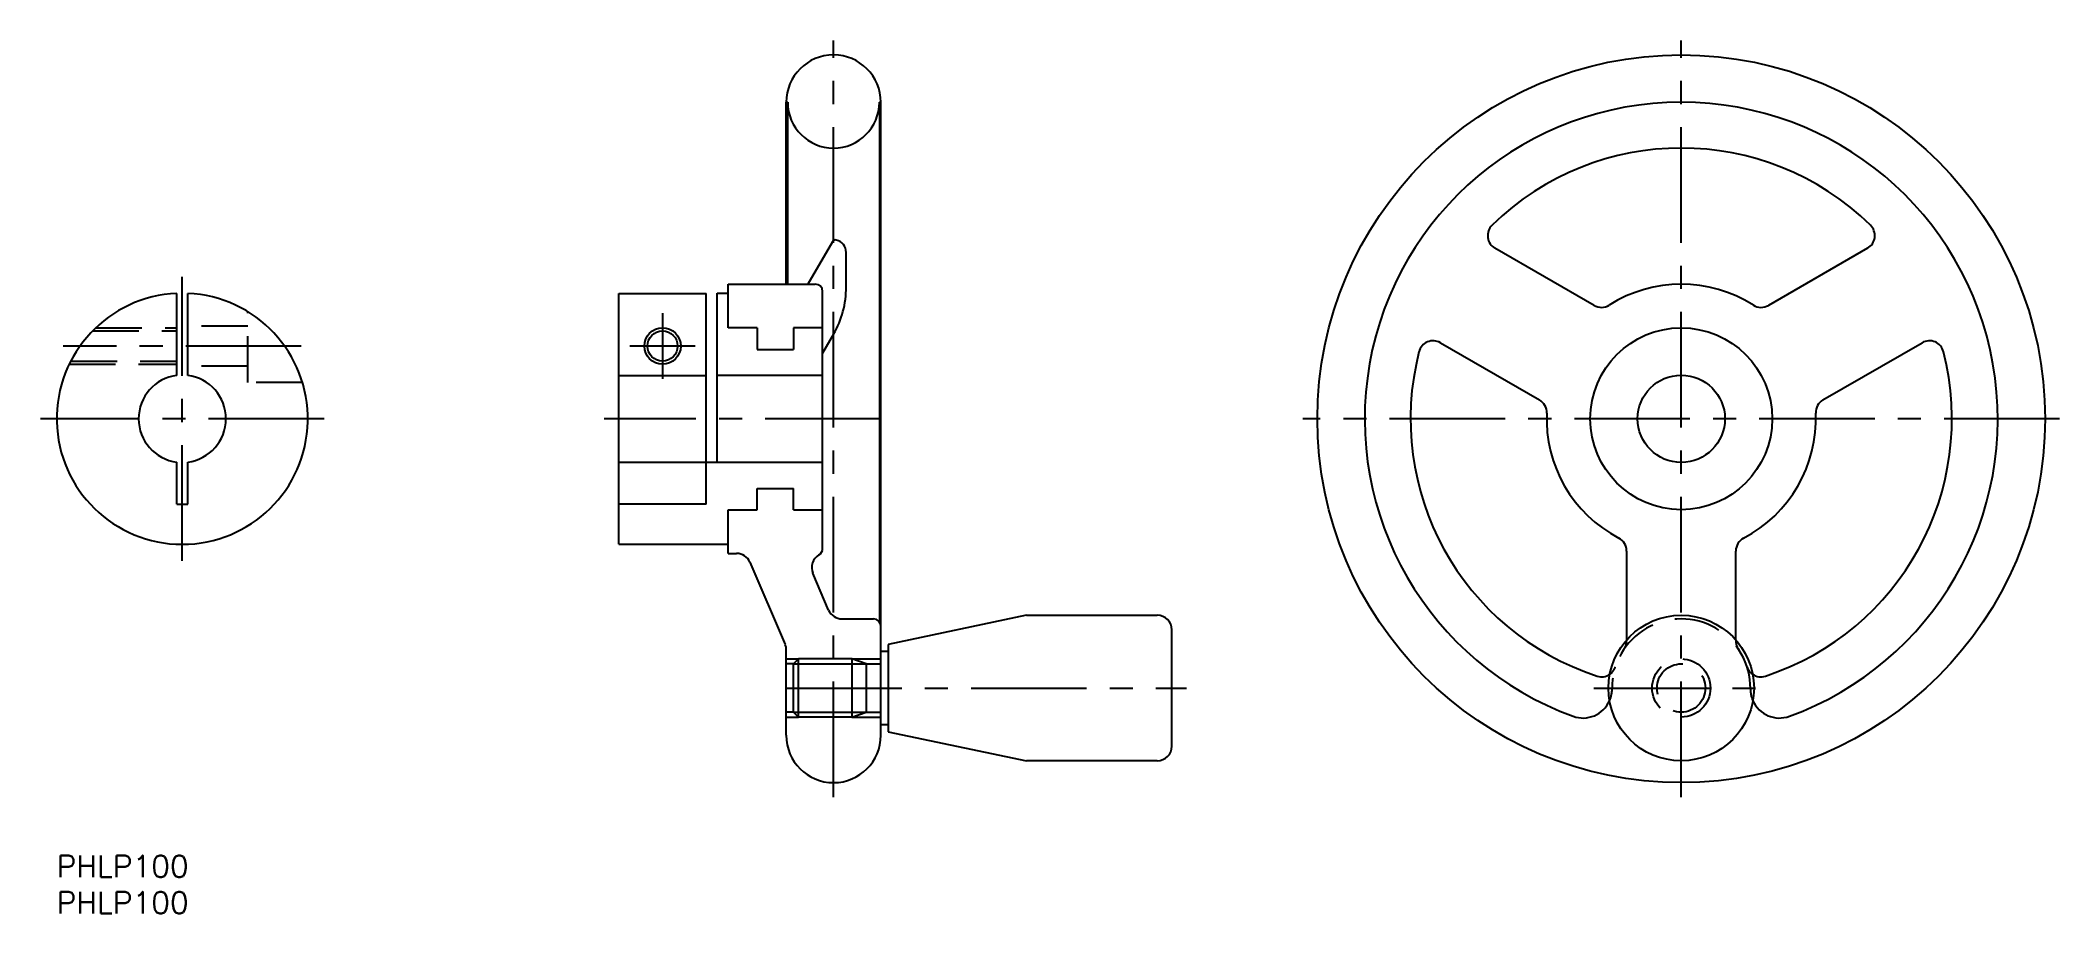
# Model space of a CAD drawing. Extents: x -2 to 275, y -8 to 112.
import ezdxf

# ---------------------------------------------------------------- set-up
doc = ezdxf.new("R2010")
doc.units = 0
doc.header["$LTSCALE"] = 0.5
doc.linetypes.add('CENTER', pattern=[50.8, 31.75, -6.35, 6.35, -6.35])
doc.linetypes.add('DASHED', pattern=[19.05, 12.7, -6.35])
for name, color, linetype in [('MSM_CENTER', 1, 'CENTER'), ('MSM_CONTINUOUS', 7, 'CONTINUOUS'), ('MSM_DASHED', 4, 'DASHED'), ('MSM_NARROW', 5, 'CONTINUOUS'), ('MSM_PART_NUMBER', 7, 'CONTINUOUS')]:
    doc.layers.add(name, color=color, linetype=linetype)
doc.styles.get("Standard").update_dxf_attribs({"font": 'txt.shx', "height": 3, "bigfont": 'bigfont.shx'})

# ---------------------------------------------------------------- blocks, each defined once
blk = doc.blocks.new('*U5')
at = {"layer": 'MSM_PART_NUMBER'}
blk.add_text('PHLP100', height=3, dxfattribs=at).set_placement((0, -3))
blk = doc.blocks.new('*U6')
at = {"layer": 'MSM_PART_NUMBER'}
blk.add_text('PHLP100', height=3, dxfattribs=at).set_placement((0, -8))

msp = doc.modelspace()

# ---------------------------------------------------------------- linework, layer by layer
at = {"layer": 'MSM_CENTER'}
for p, q in [((106.75, 8), (106.75, 112)), ((223.25, 8), (223.25, 112)), ((17.25, 40.5), (17.25, 79.5)), ((83.25, 74.5), (83.25, 65.5)), ((33.61, 70), (0.89, 70)), ((87.75, 70), (78.75, 70)), ((36.75, 60), (-2.25, 60)), ((113.25, 60), (75.25, 60)), ((275.25, 60), (171.25, 60)), ((100.25, 23), (155.25, 23)), ((211.25, 23), (235.25, 23))]:
    msp.add_line(p, q, dxfattribs=at)
at = {"layer": 'MSM_CONTINUOUS'}
for p, q in [((100.25, 78.5), (100.25, 103.5)), ((100.25, 103.5), (100.45, 103.5)), ((100.45, 78.5), (100.45, 103.5)), ((113.05, 103.5), (113.05, 32.1)), ((113.25, 103.5), (113.05, 103.5)), ((113.25, 16.5), (113.25, 103.5)), ((106.59, 84.33), (103.22, 78.5)), ((211.27, 75.58), (197.65, 83.44)), ((248.85, 83.44), (235.23, 75.58)), ((108.49, 78.12), (108.49, 82.87)), ((92.25, 72.5), (92.25, 78.5)), ((92.25, 78.5), (104.25, 78.5)), ((16.5, 65.95), (16.5, 77.23)), ((18, 65.95), (18, 77.23)), ((77.25, 42.75), (77.25, 77.23)), ((77.25, 77.23), (89.25, 77.23)), ((89.25, 48.25), (89.25, 77.23)), ((90.75, 54), (90.75, 77.25)), ((90.75, 77.25), (92.25, 77.25)), ((105.25, 42.16), (105.25, 77.5)), ((96.25, 72.5), (92.25, 72.5)), ((96.25, 72.5), (96.25, 69.5)), ((105.25, 72.5), (101.25, 72.5)), ((101.25, 72.5), (101.25, 69.5)), ((96.25, 69.5), (101.25, 69.5)), ((106.75, 71.62), (105.25, 69.02)), ((190.15, 70.45), (203.77, 62.59)), ((242.73, 62.59), (256.35, 70.45)), ((77.25, 65.95), (89.25, 65.95)), ((90.75, 66), (105.25, 66)), ((16.5, 48.27), (16.5, 54.05)), ((18, 48.27), (18, 54.05)), ((77.25, 54.05), (90.75, 54.05)), ((105.25, 54), (90.75, 54)), ((96.25, 50.41), (101.25, 50.41)), ((96.25, 47.5), (96.25, 50.41)), ((101.25, 47.5), (101.25, 50.41)), ((89.25, 48.27), (77.25, 48.27)), ((89.25, 48.25), (77.25, 48.25)), ((92.25, 41.5), (92.25, 47.5)), ((92.25, 47.5), (96.25, 47.5)), ((101.25, 47.5), (105.25, 47.5)), ((77.25, 42.75), (92.25, 42.75)), ((215.75, 41.83), (215.75, 29.61)), ((230.75, 29.61), (230.75, 41.83)), ((92.25, 41.5), (93.43, 41.5)), ((95.27, 40.29), (100.12, 28.96)), ((106.08, 33.71), (103.91, 38.78)), ((107.92, 32.5), (112.25, 32.5)), ((133.25, 33), (114.25, 29)), ((133.25, 33), (151.25, 33)), ((153.25, 15), (153.25, 31)), ((100.25, 16.5), (100.25, 28.5)), ((114.25, 28), (113.25, 28)), ((114.25, 29), (114.25, 17)), ((101.25, 26.32), (100.25, 26.32)), ((101.93, 27), (101.25, 26.32)), ((101.25, 19.68), (101.25, 26.32)), ((101.93, 19), (101.93, 27)), ((109.25, 27), (101.93, 27)), ((109.25, 27), (109.25, 19)), ((111.25, 26.32), (109.25, 27)), ((111.25, 26.32), (111.25, 19.68)), ((111.25, 26.32), (113.25, 26.32)), ((101.25, 19.68), (100.25, 19.68)), ((101.93, 19), (101.25, 19.68)), ((109.25, 19), (111.25, 19.68)), ((111.25, 19.68), (113.25, 19.68)), ((109.25, 19), (101.93, 19)), ((113.25, 18), (114.25, 18)), ((114.25, 17), (133.25, 13)), ((151.25, 13), (133.25, 13))]:
    msp.add_line(p, q, dxfattribs=at)
for centre, radius in [((223.25, 60), 50), ((223.25, 60), 12.5), ((83.25, 70), 2.07), ((223.25, 60), 6), ((223.25, 23), 10)]:
    msp.add_circle(centre, radius, dxfattribs=at)
for centre, radius, start, end in [((106.75, 103.5), 6.5, 0, 180), ((106.75, 103.5), 6.3, 180, 0), ((223.25, 60), 43.5, 289.984, 250.016), ((223.25, 60), 37.2, 45.6575, 134.3425), ((198.65, 85.17), 2, 134.3425, 240), ((247.85, 85.17), 2, 300, 45.6575), ((107.02, 84.08), 0.5, 77.3645, 150), ((106.75, 82.87), 1.74, 360, 77.3645), ((104.25, 77.5), 1, 0, 90), ((95.5, 78.12), 12.99, 330, 0), ((223.25, 60), 18.5, 57.6077, 122.3923), ((17.25, 60), 17.25, 92.4919, 87.5081), ((212.27, 77.31), 2, 240, 302.3923), ((234.23, 77.31), 2, 237.6077, 300), ((189.15, 68.72), 2, 60, 165.6575), ((257.35, 68.72), 2, 14.3425, 120), ((223.25, 60), 37.2, 165.6575, 251.892), ((223.25, 60), 37.2, 288.108, 14.3425), ((17.25, 60), 6, 97.1808, 262.8192), ((17.25, 60), 6, 277.1808, 82.8192), ((202.77, 60.86), 2, 357.6077, 60), ((243.73, 60.86), 2, 120, 182.3923), ((223.25, 60), 18.5, 177.6077, 242.3923), ((223.25, 60), 18.5, 297.6077, 2.3923), ((17.25, 60), 11.75, 266.3403, 273.6597), ((104.25, 42.16), 1, 300.0751, 0), ((213.75, 41.83), 2, 0, 62.3923), ((232.75, 41.83), 2, 117.6077, 180), ((93.43, 39.5), 2, 23.1616, 90), ((105.75, 39.56), 2, 120.0751, 203.1616), ((107.92, 34.5), 2, 203.1616, 270), ((112.25, 31.5), 1, 0, 90), ((151.25, 31), 2, 0, 90), ((98.28, 28.17), 2, 9.5054, 23.1616), ((212.31, 26.54), 2, 251.892, 304.0571), ((234.19, 26.54), 2, 235.9429, 288.108), ((209.75, 22.88), 4, 250.016, 335.9832), ((236.75, 22.88), 4, 204.0168, 289.984), ((106.75, 16.5), 6.5, 180, 0), ((151.25, 15), 2, 270, 0)]:
    msp.add_arc(centre, radius, start, end, dxfattribs=at)
at = {"layer": 'MSM_DASHED'}
for p, q in [((5.36, 72.5), (16.5, 72.5)), ((26.25, 72.75), (18, 72.75)), ((26.25, 65), (26.25, 74.72)), ((4.92, 72.07), (16.5, 72.07)), ((1.72, 67.5), (16.5, 67.5)), ((1.93, 67.93), (16.5, 67.93)), ((26.25, 67.25), (18, 67.25)), ((33.76, 65), (26.25, 65)), ((215.75, 29.61), (215.75, 29.48)), ((230.75, 29.61), (230.75, 29.48))]:
    msp.add_line(p, q, dxfattribs=at)
for radius in [4, 3.32]:
    msp.add_circle((223.25, 23), radius, dxfattribs=at)
for centre, radius, start, end in [((223.25, 23), 9.5, 359.4838, 180.5162), ((213.75, 29.48), 2, 325.6988, 0), ((232.75, 29.48), 2, 180, 214.3012), ((212.31, 26.54), 2, 304.0571, 342.054), ((234.19, 26.54), 2, 197.946, 235.9429), ((209.75, 22.88), 4, 335.9832, 0.5162), ((236.75, 22.88), 4, 179.4838, 204.0168)]:
    msp.add_arc(centre, radius, start, end, dxfattribs=at)
at = {"layer": 'MSM_NARROW'}
for p, q in [((100.25, 27), (101.93, 27)), ((101.25, 26.32), (111.25, 26.32)), ((109.25, 27), (113.25, 27)), ((101.25, 19.68), (111.25, 19.68)), ((100.25, 19), (101.93, 19)), ((109.25, 19), (113.25, 19))]:
    msp.add_line(p, q, dxfattribs=at)
msp.add_circle((83.25, 70), 2.5, dxfattribs=at)

# ---------------------------------------------------------------- block references
at = {"layer": 'MSM_CONTINUOUS'}
for name in ['*U5', '*U6']:
    msp.add_blockref(name, (0, 0), dxfattribs=at)

doc.saveas('drawing.dxf')
